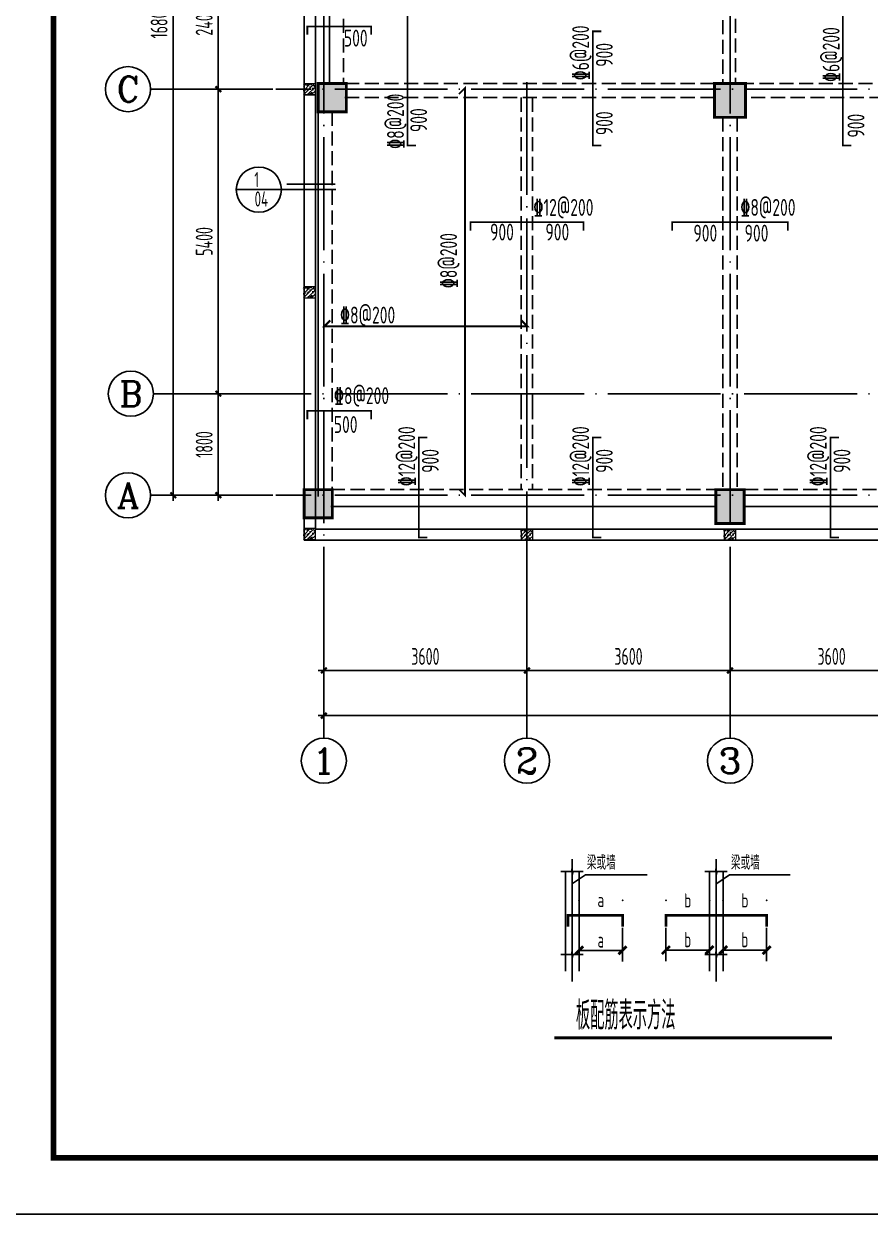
# Model space of a CAD drawing. Extents: x 127019 to 780419, y 327305 to 369305.
# Drawn here: x 602694 to 617697, y 327305 to 348413 of the extents above; entities that cross this region are included whole.
import ezdxf
from ezdxf.enums import TextEntityAlignment as Align

# ---------------------------------------------------------------- set-up
doc = ezdxf.new("R2010")
doc.units = 0
doc.header["$LTSCALE"] = 1000
doc.header["$MEASUREMENT"] = 0
for name, pattern in [('CONTINOUS', [0]), ('DASH', [0.35, 0.25, -0.1]), ('DOTE', [2.42, 2, -0.2, 0.02, -0.2])]:
    doc.linetypes.add(name, pattern=pattern)
doc.layers.get('0').update_dxf_attribs({"linetype": 'CONTINUOUS'})
doc.layers.get('Defpoints').update_dxf_attribs({"linetype": 'CONTINUOUS'})
for name, color, linetype in [('2106', 2, 'CONTINUOUS'), ('AXIS', 3, 'CONTINUOUS'), ('AXIS_TEXT', 7, 'CONTINUOUS'), ('COLU', 7, 'CONTINUOUS'), ('COLUMN', 7, 'CONTINUOUS'), ('DIM', 3, 'CONTINUOUS'), ('DOTE', 8, 'DOTE'), ('PUB_TITLE', 4, 'CONTINUOUS'), ('REIN', 1, 'CONTINUOUS'), ('STAIR', 2, 'CONTINUOUS'), ('Z', 1, 'CONTINUOUS'), ('大样', 7, 'CONTINUOUS'), ('板底筋', 24, 'CONTINUOUS'), ('板钢筋标', 7, 'CONTINUOUS'), ('构造柱', 7, 'CONTINUOUS'), ('构造柱填充', 7, 'CONTINUOUS'), ('柱涂实', 54, 'CONTINUOUS'), ('梁', 4, 'CONTINUOUS'), ('梁虚线', 4, 'DASH')]:
    doc.layers.add(name, color=color, linetype=linetype)
doc.styles.add('COMPLEX', font='COMPLEX.shx')
doc.styles.add('FS', font='gbxwxt.shx', dxfattribs={"width": 0.7, "bigfont": 'gbhzfs.shx'})
doc.styles.add('GB', font='gbxwxt.shx', dxfattribs={"width": 0.7, "height": 300, "bigfont": 'gbhzfs.shx'})
doc.styles.add('TSSD_Dimension', font='gbxwxt.shx', dxfattribs={"width": 0.7, "bigfont": 'gbhzfs.shx'})
doc.styles.add('TSSD_Rein', font='tssdeng.shx', dxfattribs={"width": 0.6, "bigfont": 'gbhzfs.shx'})
doc.dimstyles.new('T100', dxfattribs={"dimtxt": 270, "dimasz": 1, "dimexe": 200, "dimexo": 50, "dimgap": 50, "dimtad": 1, "dimdec": 0, "dimzin": 13, "dimdsep": 46, "dimtxsty": 'FS', "dimblk": 'DIM-QZ', "dimcen": 0.09, "dimclrd": 3, "dimclre": 3, "dimadec": 0, "dimazin": 0, "dimtfac": 1, "dimtdec": 0, "dimtmove": 2, "dimatfit": 3, "dimldrblk": 'DIM-QZ', "dimfxl": 0, "dimtolj": 1, "dimtzin": 13, "dimarcsym": 0})
doc.dimstyles.new('TSSD_100_100', dxfattribs={"dimtxt": 300, "dimasz": 100, "dimexe": 100, "dimexo": 250, "dimgap": 100, "dimtad": 1, "dimdec": 0, "dimzin": 0, "dimdsep": 46, "dimtxsty": 'TSSD_Dimension', "dimblk": 'ARCHTICK', "dimcen": 0, "dimdle": 100, "dimclrt": 7, "dimadec": 0, "dimazin": 0, "dimtfac": 1, "dimtdec": 0, "dimtix": 1, "dimtmove": 2, "dimatfit": 3, "dimfxl": 0, "dimtolj": 1, "dimtzin": 0, "dimarcsym": 0})

# ---------------------------------------------------------------- blocks, each defined once
blk = doc.blocks.new('_ArchTick')
at = {"color": 0, "linetype": 'ByBlock', "const_width": 0.4}
blk.add_lwpolyline([(-0.5, -0.5), (0.5, 0.5)], dxfattribs=at)
blk = doc.blocks.new('*D114')
at = {"layer": 'Defpoints', "color": 0, "transparency": 16777216}
for p in [(615213, 338371), (618813, 338371), (615213, 336946)]:
    blk.add_point(p, dxfattribs=at)
at = {"layer": 'DIM', "color": 0, "lineweight": -2, "transparency": 16777216}
for p, q in [((615213, 338121), (615213, 336846)), ((618813, 338121), (618813, 336846)), ((618913, 336946), (615113, 336946))]:
    blk.add_line(p, q, dxfattribs=at)
at = {"layer": 'DIM', "color": 0, "lineweight": -2, "transparency": 16777216, "xscale": 100, "yscale": 100, "zscale": 100, "rotation": 180}
blk.add_blockref('_ArchTick', (615213, 336946), dxfattribs=at)
at = {"layer": 'DIM', "color": 0, "lineweight": -2, "transparency": 16777216, "xscale": 100, "yscale": 100, "zscale": 100}
blk.add_blockref('_ArchTick', (618813, 336946), dxfattribs=at)
at = {"layer": 'DIM', "color": 7, "transparency": 16777216, "insert": (617013, 337196), "char_height": 300, "attachment_point": 5, "style": 'TSSD_Dimension'}
blk.add_mtext('\\A1;3600', dxfattribs=at)
blk = doc.blocks.new('*D113')
at = {"layer": 'Defpoints', "color": 0, "transparency": 16777216}
for p in [(611613, 338371), (615213, 338371), (611613, 336946)]:
    blk.add_point(p, dxfattribs=at)
at = {"layer": 'DIM', "color": 0, "lineweight": -2, "transparency": 16777216}
for p, q in [((611613, 338121), (611613, 336846)), ((615213, 338121), (615213, 336846)), ((615313, 336946), (611513, 336946))]:
    blk.add_line(p, q, dxfattribs=at)
at = {"layer": 'DIM', "color": 0, "lineweight": -2, "transparency": 16777216, "xscale": 100, "yscale": 100, "zscale": 100, "rotation": 180}
blk.add_blockref('_ArchTick', (611613, 336946), dxfattribs=at)
at = {"layer": 'DIM', "color": 0, "lineweight": -2, "transparency": 16777216, "xscale": 100, "yscale": 100, "zscale": 100}
blk.add_blockref('_ArchTick', (615213, 336946), dxfattribs=at)
at = {"layer": 'DIM', "color": 7, "transparency": 16777216, "insert": (613413, 337196), "char_height": 300, "attachment_point": 5, "style": 'TSSD_Dimension'}
blk.add_mtext('\\A1;3600', dxfattribs=at)
blk = doc.blocks.new('*D112')
at = {"layer": 'Defpoints', "color": 0, "transparency": 16777216}
for p in [(608013, 338371), (611613, 338371), (608013, 336946)]:
    blk.add_point(p, dxfattribs=at)
at = {"layer": 'DIM', "color": 0, "lineweight": -2, "transparency": 16777216}
for p, q in [((608013, 338121), (608013, 336846)), ((611613, 338121), (611613, 336846)), ((611713, 336946), (607913, 336946))]:
    blk.add_line(p, q, dxfattribs=at)
at = {"layer": 'DIM', "color": 0, "lineweight": -2, "transparency": 16777216, "xscale": 100, "yscale": 100, "zscale": 100, "rotation": 180}
blk.add_blockref('_ArchTick', (608013, 336946), dxfattribs=at)
at = {"layer": 'DIM', "color": 0, "lineweight": -2, "transparency": 16777216, "xscale": 100, "yscale": 100, "zscale": 100}
blk.add_blockref('_ArchTick', (611613, 336946), dxfattribs=at)
at = {"layer": 'DIM', "color": 7, "transparency": 16777216, "insert": (609813, 337196), "char_height": 300, "attachment_point": 5, "style": 'TSSD_Dimension'}
blk.add_mtext('\\A1;3600', dxfattribs=at)
blk = doc.blocks.new('*D111')
at = {"layer": 'Defpoints', "color": 0, "transparency": 16777216}
for p in [(608013, 338371), (654813, 338371), (608013, 336146)]:
    blk.add_point(p, dxfattribs=at)
at = {"layer": 'DIM', "color": 0, "lineweight": -2, "transparency": 16777216}
for p, q in [((608013, 338121), (608013, 336046)), ((654813, 338121), (654813, 336046)), ((654913, 336146), (607913, 336146))]:
    blk.add_line(p, q, dxfattribs=at)
at = {"layer": 'DIM', "color": 0, "lineweight": -2, "transparency": 16777216, "xscale": 100, "yscale": 100, "zscale": 100, "rotation": 180.0000000000003}
blk.add_blockref('_ArchTick', (608013, 336146), dxfattribs=at)
at = {"layer": 'DIM', "color": 0, "lineweight": -2, "transparency": 16777216, "xscale": 100, "yscale": 100, "zscale": 100}
blk.add_blockref('_ArchTick', (654813, 336146), dxfattribs=at)
at = {"layer": 'DIM', "color": 7, "transparency": 16777216, "insert": (631413, 336396), "char_height": 300, "attachment_point": 5, "style": 'TSSD_Dimension'}
blk.add_mtext('\\A1;46800', dxfattribs=at)
blk = doc.blocks.new('*D97')
at = {"layer": 'Defpoints', "color": 0, "transparency": 16777216}
for p in [(606769, 356854), (605342, 340054), (606769, 340054)]:
    blk.add_point(p, dxfattribs=at)
at = {"layer": 'DIM', "color": 0, "lineweight": -2, "transparency": 16777216}
for p, q in [((605342, 356954), (605342, 339954)), ((606519, 356854), (605242, 356854)), ((606519, 340054), (605242, 340054))]:
    blk.add_line(p, q, dxfattribs=at)
at = {"layer": 'DIM', "color": 0, "lineweight": -2, "transparency": 16777216, "xscale": 100, "yscale": 100, "zscale": 100}
for p, rotation in [((605342, 356854), 90), ((605342, 340054), 270)]:
    blk.add_blockref('_ArchTick', p, dxfattribs=dict(at, rotation=rotation))
at = {"layer": 'DIM', "color": 7, "transparency": 16777216, "insert": (605092, 348454), "char_height": 300, "attachment_point": 5, "rotation": 90, "style": 'TSSD_Dimension'}
blk.add_mtext('\\A1;16800', dxfattribs=at)
blk = doc.blocks.new('*D95')
at = {"layer": 'Defpoints', "color": 0, "transparency": 16777216}
for p in [(606769, 341854), (606142, 340054), (606769, 340054)]:
    blk.add_point(p, dxfattribs=at)
at = {"layer": 'DIM', "color": 0, "lineweight": -2, "transparency": 16777216}
for p, q in [((606142, 341954), (606142, 339954)), ((606519, 341854), (606042, 341854)), ((606519, 340054), (606042, 340054))]:
    blk.add_line(p, q, dxfattribs=at)
at = {"layer": 'DIM', "color": 0, "lineweight": -2, "transparency": 16777216, "xscale": 100, "yscale": 100, "zscale": 100}
for p, rotation in [((606142, 341854), 90), ((606142, 340054), 270)]:
    blk.add_blockref('_ArchTick', p, dxfattribs=dict(at, rotation=rotation))
at = {"layer": 'DIM', "color": 7, "transparency": 16777216, "insert": (605892, 340954), "char_height": 300, "attachment_point": 5, "rotation": 90, "style": 'TSSD_Dimension'}
blk.add_mtext('\\A1;1800', dxfattribs=at)
blk = doc.blocks.new('*D94')
at = {"layer": 'Defpoints', "color": 0, "transparency": 16777216}
for p in [(606769, 349654), (606142, 347254), (606769, 347254)]:
    blk.add_point(p, dxfattribs=at)
at = {"layer": 'DIM', "color": 0, "lineweight": -2, "transparency": 16777216}
for p, q in [((606519, 349654), (606042, 349654)), ((606142, 349754), (606142, 347154)), ((606519, 347254), (606042, 347254))]:
    blk.add_line(p, q, dxfattribs=at)
at = {"layer": 'DIM', "color": 0, "lineweight": -2, "transparency": 16777216, "xscale": 100, "yscale": 100, "zscale": 100}
for p, rotation in [((606142, 349654), 90), ((606142, 347254), 270)]:
    blk.add_blockref('_ArchTick', p, dxfattribs=dict(at, rotation=rotation))
at = {"layer": 'DIM', "color": 7, "transparency": 16777216, "insert": (605892, 348454), "char_height": 300, "attachment_point": 5, "rotation": 90, "style": 'TSSD_Dimension'}
blk.add_mtext('\\A1;2400', dxfattribs=at)
blk = doc.blocks.new('_axiso')
blk.add_circle((0, 0), 0.5)
at = {"layer": 'AXIS_TEXT', "style": 'COMPLEX', "width": 1.041667}
blk.add_attdef('A', text='', height=0.56, dxfattribs=at).set_placement((-0.25, -0.28), (0.25, -0.28), align=Align.FIT)
blk = doc.blocks.new('A$C5E704440')
at = {"layer": '2106', "color": 8}
for points in [[(400, -9500), (-100, -9500), (400, -10000), (-100, -10000)], [(7475, -9500), (6925, -9500), (7475, -10100), (6925, -10100)], [(150, -16700), (-350, -16700), (150, -17200), (-350, -17200)], [(7450, -16700), (6950, -16700), (7450, -17300), (6950, -17300)]]:
    blk.add_solid(points, dxfattribs=at)
at = {"layer": 'COLUMN'}
for points in [[(400, -10000), (-100, -10000), (-100, -9500), (400, -9500)], [(6925, -10100), (7475, -10100), (7475, -9500), (6925, -9500)], [(150, -17200), (-350, -17200), (-350, -16700), (150, -16700)], [(7450, -17300), (6950, -17300), (6950, -16700), (7450, -16700)]]:
    blk.add_lwpolyline(points, close=True, dxfattribs=at)
blk = doc.blocks.new('*D352')
at = {"layer": 'Defpoints', "color": 0, "transparency": 16777216}
for p in [(606769, 347254), (606142, 341854), (606769, 341854)]:
    blk.add_point(p, dxfattribs=at)
at = {"layer": 'DIM', "color": 0, "lineweight": -2, "transparency": 16777216}
for p, q in [((606519, 347254), (606042, 347254)), ((606142, 347354), (606142, 341754)), ((606519, 341854), (606042, 341854))]:
    blk.add_line(p, q, dxfattribs=at)
at = {"layer": 'DIM', "color": 0, "lineweight": -2, "transparency": 16777216, "xscale": 100, "yscale": 100, "zscale": 100}
for p, rotation in [((606142, 347254), 90), ((606142, 341854), 270)]:
    blk.add_blockref('_ArchTick', p, dxfattribs=dict(at, rotation=rotation))
at = {"layer": 'DIM', "color": 7, "transparency": 16777216, "insert": (605892, 344554), "char_height": 300, "attachment_point": 5, "rotation": 90, "style": 'TSSD_Dimension'}
blk.add_mtext('\\A1;5400', dxfattribs=at)
blk = doc.blocks.new('DIM-QZ')
at = {"layer": 'Z', "color": 4, "const_width": 50}
blk.add_lwpolyline([(-71, -71), (71, 71)], dxfattribs=at)
blk = doc.blocks.new('*D386')
at = {"layer": 'Defpoints', "color": 0, "transparency": 16777216}
for p in [(612536, 332435), (613308, 332434), (613308, 331984)]:
    blk.add_point(p, dxfattribs=at)
at = {"layer": 'DIM', "color": 3, "lineweight": -2, "transparency": 16777216}
for p, q in [((612536, 332385), (612536, 331784)), ((613308, 332384), (613308, 331784)), ((612537, 331984), (613307, 331984))]:
    blk.add_line(p, q, dxfattribs=at)
at = {"layer": 'DIM', "color": 3, "lineweight": -2, "transparency": 16777216, "rotation": 180}
blk.add_blockref('DIM-QZ', (612536, 331984), dxfattribs=at)
at = {"layer": 'DIM', "color": 3, "lineweight": -2, "transparency": 16777216}
blk.add_blockref('DIM-QZ', (613308, 331984), dxfattribs=at)
at = {"layer": 'DIM', "color": 0, "transparency": 16777216, "insert": (612922, 332169), "char_height": 270, "attachment_point": 5, "style": 'FS'}
blk.add_mtext('\\A1;a', dxfattribs=at)
blk = doc.blocks.new('*D387')
at = {"layer": 'Defpoints', "color": 0, "transparency": 16777216}
for p in [(614077, 332434), (614849, 332320), (614849, 331989)]:
    blk.add_point(p, dxfattribs=at)
at = {"layer": 'DIM', "color": 3, "lineweight": -2, "transparency": 16777216}
for p, q in [((614077, 332384), (614077, 331789)), ((614849, 332270), (614849, 331789)), ((614078, 331989), (614848, 331989))]:
    blk.add_line(p, q, dxfattribs=at)
at = {"layer": 'DIM', "color": 3, "lineweight": -2, "transparency": 16777216, "rotation": 180}
blk.add_blockref('DIM-QZ', (614077, 331989), dxfattribs=at)
at = {"layer": 'DIM', "color": 3, "lineweight": -2, "transparency": 16777216}
blk.add_blockref('DIM-QZ', (614849, 331989), dxfattribs=at)
at = {"layer": 'DIM', "color": 0, "transparency": 16777216, "insert": (614463, 332174), "char_height": 270, "attachment_point": 5, "style": 'FS'}
blk.add_mtext('\\A1;b', dxfattribs=at)
blk = doc.blocks.new('*D388')
at = {"layer": 'Defpoints', "color": 0, "transparency": 16777216}
for p in [(615090, 332306), (615862, 332434), (615862, 331989)]:
    blk.add_point(p, dxfattribs=at)
at = {"layer": 'DIM', "color": 3, "lineweight": -2, "transparency": 16777216}
for p, q in [((615090, 332256), (615090, 331789)), ((615862, 332384), (615862, 331789)), ((615091, 331989), (615861, 331989))]:
    blk.add_line(p, q, dxfattribs=at)
at = {"layer": 'DIM', "color": 3, "lineweight": -2, "transparency": 16777216, "rotation": 180}
blk.add_blockref('DIM-QZ', (615090, 331989), dxfattribs=at)
at = {"layer": 'DIM', "color": 3, "lineweight": -2, "transparency": 16777216}
blk.add_blockref('DIM-QZ', (615862, 331989), dxfattribs=at)
at = {"layer": 'DIM', "color": 0, "transparency": 16777216, "insert": (615476, 332174), "char_height": 270, "attachment_point": 5, "style": 'FS'}
blk.add_mtext('\\A1;b', dxfattribs=at)

msp = doc.modelspace()

# ---------------------------------------------------------------- hatches: boundary and pattern name
at = {"layer": '构造柱填充'}
h = msp.add_hatch(dxfattribs=at)
h.set_pattern_fill('AN31C', color=256, scale=250, style=0)
h.set_pattern_definition([(45, (669594.514, 308972.68), (-35.35534, 35.35534), []), (50, (669594.51, 308972.68), (179.31505, -15.68803), [18.75, -206.25]), (355, (669594.51, 308972.68), (-34.68783, 188.04803), [15, -165]), (100.4514, (669609.46, 308971.37), (144.62735, 172.3599), [15.93505, -175.28553]), (46.1842, (669594.51, 309022.68), (266.81026, -41.37975), [28.125, -309.375]), (96.6356, (669616.75, 309019.23), (233.6657, 243.5295), [23.9026, -262.9282]), (351.1842, (669594.51, 309022.68), (233.6655, 243.5297), [22.5, -247.5]), (21, (669619.51, 309010.18), (149.22676, -100.65472), [18.75, -206.25]), (326, (669619.51, 309010.18), (60.82883, 181.2875), [15, -165]), (71.4514, (669631.95, 309001.79), (210.05566, 80.63262), [15.93505, -175.28553]), (37.5, (669594.514, 308972.68), (3.039964, 83.223463), [0, -163, 0, -167.5, 0, -165.625]), (7.5, (669594.51, 308972.68), (65.76738, 98.60293), [0, -95.5, 0, -159.25, 0, -63.125]), (327.5, (669538.764, 308972.68), (133.45561, -5.63872), [0, -62.5, 0, -195, 0, -258.75]), (317.5, (669513.76, 308972.68), (145.79654, 25.02625), [0, -81.25, 0, -129.5, 0, -183.75])])
h.paths.add_polyline_path([(607850.6, 347353.6), (607650.6, 347353.6), (607650.6, 347153.6), (607850.6, 347153.6)])
h = msp.add_hatch(dxfattribs=at)
h.set_pattern_fill('AN31C', color=256, scale=250, style=0)
h.set_pattern_definition([(45, (669594.514, 305370.134), (-35.35534, 35.35534), []), (50, (669594.51, 305370.13), (179.31505, -15.68803), [18.75, -206.25]), (355, (669594.51, 305370.13), (-34.68783, 188.04803), [15, -165]), (100.4514, (669609.46, 305368.83), (144.62735, 172.3599), [15.93505, -175.28553]), (46.1842, (669594.51, 305420.13), (266.81026, -41.37975), [28.125, -309.375]), (96.6356, (669616.75, 305416.69), (233.6657, 243.5295), [23.9026, -262.9282]), (351.1842, (669594.51, 305420.13), (233.6655, 243.5297), [22.5, -247.5]), (21, (669619.51, 305407.63), (149.22676, -100.65472), [18.75, -206.25]), (326, (669619.51, 305407.63), (60.82883, 181.2875), [15, -165]), (71.4514, (669631.95, 305399.25), (210.05566, 80.63262), [15.93505, -175.28553]), (37.5, (669594.514, 305370.134), (3.039964, 83.223463), [0, -163, 0, -167.5, 0, -165.625]), (7.5, (669594.51, 305370.13), (65.76738, 98.60293), [0, -95.5, 0, -159.25, 0, -63.125]), (327.5, (669538.764, 305370.134), (133.45561, -5.63872), [0, -62.5, 0, -195, 0, -258.75]), (317.5, (669513.76, 305370.13), (145.79654, 25.02625), [0, -81.25, 0, -129.5, 0, -183.75])])
h.paths.add_polyline_path([(607850.6, 343751.1), (607650.6, 343751.1), (607650.6, 343551.1), (607850.6, 343551.1)])
h = msp.add_hatch(dxfattribs=at)
h.set_pattern_fill('AN31C', color=256, scale=250, style=0)
h.set_pattern_definition([(45, (669594.514, 301086.18), (-35.35534, 35.35534), []), (50, (669594.51, 301086.18), (179.31505, -15.68803), [18.75, -206.25]), (355, (669594.51, 301086.18), (-34.68783, 188.04803), [15, -165]), (100.4514, (669609.46, 301084.87), (144.62735, 172.3599), [15.93505, -175.28553]), (46.1842, (669594.51, 301136.18), (266.81026, -41.37975), [28.125, -309.375]), (96.6356, (669616.75, 301132.73), (233.6657, 243.5295), [23.9026, -262.9282]), (351.1842, (669594.51, 301136.18), (233.6655, 243.5297), [22.5, -247.5]), (21, (669619.51, 301123.68), (149.22676, -100.65472), [18.75, -206.25]), (326, (669619.51, 301123.68), (60.82883, 181.2875), [15, -165]), (71.4514, (669631.95, 301115.29), (210.05566, 80.63262), [15.93505, -175.28553]), (37.5, (669594.514, 301086.18), (3.039964, 83.223463), [0, -163, 0, -167.5, 0, -165.625]), (7.5, (669594.51, 301086.18), (65.76738, 98.60293), [0, -95.5, 0, -159.25, 0, -63.125]), (327.5, (669538.764, 301086.18), (133.45561, -5.63872), [0, -62.5, 0, -195, 0, -258.75]), (317.5, (669513.76, 301086.18), (145.79654, 25.02625), [0, -81.25, 0, -129.5, 0, -183.75])])
h.paths.add_polyline_path([(607850.6, 339467.1), (607650.6, 339467.1), (607650.6, 339267.1), (607850.6, 339267.1)])
h = msp.add_hatch(dxfattribs=at)
h.set_pattern_fill('AN31C', color=256, scale=250, style=0)
h.set_pattern_definition([(45, (673444.944, 301073.01), (-35.35534, 35.35534), []), (50, (673444.94, 301073.01), (179.31505, -15.68803), [18.75, -206.25]), (355, (673444.94, 301073.01), (-34.68783, 188.04803), [15, -165]), (100.4514, (673459.89, 301071.7), (144.62735, 172.3599), [15.93505, -175.28553]), (46.1842, (673444.94, 301123.01), (266.81026, -41.37975), [28.125, -309.375]), (96.6356, (673467.18, 301119.56), (233.6657, 243.5295), [23.9026, -262.9282]), (351.1842, (673444.94, 301123), (233.6655, 243.5297), [22.5, -247.5]), (21, (673469.94, 301110.51), (149.22676, -100.65472), [18.75, -206.25]), (326, (673469.94, 301110.51), (60.82883, 181.2875), [15, -165]), (71.4514, (673482.38, 301102.12), (210.05566, 80.63262), [15.93505, -175.28553]), (37.5, (673444.944, 301073.01), (3.039964, 83.223463), [0, -163, 0, -167.5, 0, -165.625]), (7.5, (673444.94, 301073.01), (65.76738, 98.60293), [0, -95.5, 0, -159.25, 0, -63.125]), (327.5, (673389.194, 301073.01), (133.45561, -5.63872), [0, -62.5, 0, -195, 0, -258.75]), (317.5, (673364.2, 301073.01), (145.79654, 25.02625), [0, -81.25, 0, -129.5, 0, -183.75])])
h.paths.add_polyline_path([(611701, 339453.9), (611501, 339453.9), (611501, 339253.9), (611701, 339253.9)])
h = msp.add_hatch(dxfattribs=at)
h.set_pattern_fill('AN31C', color=256, scale=250, style=0)
h.set_pattern_definition([(45, (677044.944, 301073.01), (-35.35534, 35.35534), []), (50, (677044.94, 301073.01), (179.31505, -15.68803), [18.75, -206.25]), (355, (677044.94, 301073.01), (-34.68783, 188.04803), [15, -165]), (100.4514, (677059.89, 301071.7), (144.62735, 172.3599), [15.93505, -175.28553]), (46.1842, (677044.94, 301123.01), (266.81026, -41.37975), [28.125, -309.375]), (96.6356, (677067.18, 301119.56), (233.6657, 243.5295), [23.9026, -262.9282]), (351.1842, (677044.94, 301123), (233.6655, 243.5297), [22.5, -247.5]), (21, (677069.94, 301110.51), (149.22676, -100.65472), [18.75, -206.25]), (326, (677069.94, 301110.51), (60.82883, 181.2875), [15, -165]), (71.4514, (677082.38, 301102.12), (210.05566, 80.63262), [15.93505, -175.28553]), (37.5, (677044.944, 301073.01), (3.039964, 83.223463), [0, -163, 0, -167.5, 0, -165.625]), (7.5, (677044.94, 301073.01), (65.76738, 98.60293), [0, -95.5, 0, -159.25, 0, -63.125]), (327.5, (676989.194, 301073.01), (133.45561, -5.63872), [0, -62.5, 0, -195, 0, -258.75]), (317.5, (676964.2, 301073.01), (145.79654, 25.02625), [0, -81.25, 0, -129.5, 0, -183.75])])
h.paths.add_polyline_path([(615301, 339453.9), (615101, 339453.9), (615101, 339253.9), (615301, 339253.9)])

# ---------------------------------------------------------------- linework, layer by layer
at = {"layer": 'AXIS'}
for p, q in [((612415.7, 333600.3), (612415.7, 331434)), ((614969.7, 333600.3), (614969.7, 331434))]:
    msp.add_line(p, q, dxfattribs=at)
at = {"layer": 'COLU', "const_width": 50}
for points in [[(607912.2, 347353.6), (608412.2, 347353.6), (608412.2, 346853.6), (607912.2, 346853.6)], [(607912.2, 347353.6), (608412.2, 347353.6), (608412.2, 346853.6), (607912.2, 346853.6)], [(614937.6, 347353.6), (615487.6, 347353.6), (615487.6, 346753.6), (614937.6, 346753.6)], [(607662.6, 340153.9), (608162.6, 340153.9), (608162.6, 339653.9), (607662.6, 339653.9)], [(614962.3, 340153.6), (615462.3, 340153.6), (615462.3, 339553.6), (614962.3, 339553.6)]]:
    msp.add_lwpolyline(points, close=True, dxfattribs=at)
at = {"layer": 'DIM'}
for p, q in [((604942.1, 347253.6), (607108.7, 347253.6)), ((604992.1, 341853.6), (607158.7, 341853.6)), ((604942.1, 340053.6), (607108.7, 340053.6)), ((608012.6, 335745.6), (608012.6, 338070.6)), ((611612.6, 335745.6), (611612.6, 338070.6)), ((615212.6, 335745.6), (615212.6, 338070.6)), ((612213.7, 333383.5), (612401.3, 333383.5)), ((612295, 333383.5), (612295, 331611.9)), ((612401.3, 333383.5), (612416.1, 333455.6)), ((612416.1, 333455.6), (612416.1, 333324.1)), ((612416.1, 333324.1), (612431, 333383.5)), ((612423.2, 333169.9), (612648.6, 333324.7)), ((612431, 333383.5), (612608.5, 333383.5)), ((612536.3, 333383.5), (612536.3, 331611.9)), ((612648.6, 333324.7), (613745, 333324.7)), ((614767.8, 333383.5), (614955.3, 333383.5)), ((614849.1, 333383.5), (614849.1, 331611.9)), ((614955.3, 333383.5), (614970.2, 333455.6)), ((614970.2, 333455.6), (614970.2, 333324.1)), ((614970.2, 333324.1), (614985.1, 333383.5)), ((614977.2, 333169.9), (615202.6, 333324.7)), ((614985.1, 333383.5), (615162.6, 333383.5)), ((615090.3, 333383.5), (615090.3, 331611.9)), ((615202.6, 333324.7), (616280.7, 333324.7)), ((612213.7, 331911.9), (612401.3, 331911.9)), ((612401.3, 331911.9), (612416.1, 331983.9)), ((612416.1, 331983.9), (612416.1, 331852.4)), ((612416.1, 331852.4), (612431, 331911.9)), ((612431, 331911.9), (612608.5, 331911.9)), ((614767.8, 331911.9), (614955.3, 331911.9)), ((614955.3, 331911.9), (614970.2, 331983.9)), ((614970.2, 331983.9), (614970.2, 331852.4)), ((614970.2, 331852.4), (614985.1, 331911.9)), ((614985.1, 331911.9), (615162.6, 331911.9))]:
    msp.add_line(p, q, dxfattribs=at)
at = {"layer": 'DIM', "color": 0, "linetype": 'ByBlock'}
msp.add_line((615090.3, 332578.5), (615090.3, 332036.7), dxfattribs=at)
at = {"layer": 'DIM', "color": 1, "const_width": 48.2}
for points in [[(612342.4, 332405.9), (612342.4, 332605), (613308.3, 332605), (613308.3, 332405.9)], [(614077.1, 332405.9), (614077.1, 332605), (615862.3, 332605), (615862.3, 332405.9)]]:
    msp.add_lwpolyline(points, dxfattribs=at)
at = {"layer": 'DIM', "const_width": 50}
msp.add_lwpolyline([(612100.8, 330432.7), (617022.5, 330432.7)], dxfattribs=at)
at = {"layer": 'DIM', "color": 0, "linetype": 'ByBlock'}
for p in [(612536.3, 332868), (613308.3, 332868), (614077.1, 332868), (614849.1, 332868), (615090.3, 332868), (615862.3, 332868)]:
    msp.add_point(p, dxfattribs=at)
at = {"layer": 'DOTE'}
for p, q in [((608012.6, 358500.1), (608012.6, 338120.6)), ((615212.6, 358500.1), (615212.6, 338120.6)), ((656186.1, 347253.6), (607158.7, 347253.6)), ((611612.6, 347378.6), (611612.6, 338120.6)), ((656186.1, 341853.6), (607158.7, 341853.6)), ((656186.1, 340053.6), (607158.7, 340053.6))]:
    msp.add_line(p, q, dxfattribs=at)
at = {"layer": 'PUB_TITLE'}
msp.add_lwpolyline([(602219.2, 327305.3), (661619.2, 327305.3), (661619.2, 369305.3), (602219.2, 369305.3)], close=True, dxfattribs=at)
at = {"layer": 'PUB_TITLE', "const_width": 100}
msp.add_lwpolyline([(603219.2, 328305.3), (660619.2, 328305.3), (660619.2, 368305.3), (603219.2, 368305.3)], close=True, dxfattribs=at)
at = {"layer": 'REIN', "linetype": 'CONTINOUS', "const_width": 30}
for points in [[(609647.1, 350654.6), (609497.1, 350654.6), (609497.1, 346258), (609647.1, 346258)], [(617363.6, 350654.6), (617213.6, 350654.6), (617213.6, 346258), (617363.6, 346258)], [(608850.9, 348218), (608850.9, 348368), (607719.9, 348368), (607719.9, 348218)], [(612931.9, 348279.6), (612781.9, 348279.6), (612781.9, 346254.6), (612931.9, 346254.6)], [(608850.9, 341400.7), (608850.9, 341550.7), (607719.9, 341550.7), (607719.9, 341400.7)], [(609847.9, 341079.6), (609697.9, 341079.6), (609697.9, 339305.7), (609847.9, 339305.7)], [(612931.9, 341079.6), (612781.9, 341079.6), (612781.9, 339305.7), (612931.9, 339305.7)], [(617144, 341079.6), (616994, 341079.6), (616994, 339305.7), (617144, 339305.7)]]:
    msp.add_lwpolyline(points, dxfattribs=at)
at = {"layer": 'REIN', "const_width": 30}
for points in [[(612613.5, 344744.3), (612613.5, 344894.3), (610613.5, 344894.3), (610613.5, 344744.3)], [(616238.5, 344744.3), (616238.5, 344894.3), (614188.5, 344894.3), (614188.5, 344744.3)]]:
    msp.add_lwpolyline(points, dxfattribs=at)
at = {"layer": 'STAIR', "linetype": 'Continuous'}
for p, q in [((607662.6, 357453.6), (607662.6, 339254.6)), ((607862.6, 357054.6), (607862.6, 339454.6)), ((607862.6, 339454.6), (654962.6, 339454.6)), ((607662.6, 339254.6), (655162.6, 339254.6))]:
    msp.add_line(p, q, dxfattribs=at)
at = {"layer": '大样', "color": 3}
for p, q in [((606802.4, 345473.3), (606460.4, 345473.3)), ((608223.9, 345473.3), (606802.4, 345473.3))]:
    msp.add_line(p, q, dxfattribs=at)
at = {"layer": '大样', "color": 3, "const_width": 30}
msp.add_lwpolyline([(608213.9, 345569.4), (607356.2, 345569.4)], dxfattribs=at)
at = {"layer": '大样', "color": 3}
msp.add_circle((606860.4, 345473.3), 400, dxfattribs=at)
at = {"layer": '板底筋'}
for points, const_width in [([(610408.7, 340159.7), (610514.7, 340053.6), (610514.7, 347272.7), (610408.7, 347166.6)], 30), ([(608126.6, 343154.1), (608020.5, 343048), (611620.5, 343048), (611514.4, 343154.1)], 35)]:
    msp.add_lwpolyline(points, dxfattribs=dict(at, const_width=const_width))
at = {"layer": '构造柱', "const_width": 25}
for points in [[(607662.6, 347153.6), (607862.6, 347153.6), (607862.6, 347353.6), (607662.6, 347353.6)], [(607662.6, 343551.1), (607862.6, 343551.1), (607862.6, 343751.1), (607662.6, 343751.1)], [(607662.6, 339267.1), (607862.6, 339267.1), (607862.6, 339467.1), (607662.6, 339467.1)], [(611513, 339253.9), (611713, 339253.9), (611713, 339453.9), (611513, 339453.9)], [(615113, 339253.9), (615313, 339253.9), (615313, 339453.9), (615113, 339453.9)]]:
    msp.add_lwpolyline(points, close=True, dxfattribs=at)
at = {"layer": '梁'}
for p, q in [((608112.6, 349551.9), (608112.6, 347353.6)), ((607912.6, 346854.6), (607912.6, 340029.6)), ((614962.3, 339853.6), (608137.6, 339853.6)), ((622162.3, 339853.6), (615462.3, 339853.6)), ((622162.3, 339853.6), (615462.3, 339853.6))]:
    msp.add_line(p, q, dxfattribs=at)
at = {"layer": '梁虚线'}
for p, q in [((608362.6, 349553.6), (608362.6, 347378.6)), ((615312.6, 349553.6), (615312.6, 347353.6)), ((615087.6, 349528.6), (615087.6, 347353.6)), ((614937.6, 347353.6), (608137.6, 347353.6)), ((622287.6, 347353.6), (615462.3, 347353.6)), ((614937.6, 347103.6), (608367.2, 347103.6)), ((611512.6, 347103.6), (611512.6, 341653.6)), ((611712.6, 347103.6), (611712.6, 341653.6)), ((622137.6, 347103.6), (615462.3, 347103.6)), ((608162.6, 346854.6), (608162.6, 340029.6)), ((615087.6, 346753.6), (615087.6, 340178.6)), ((615337.6, 346753.6), (615337.6, 340178.6)), ((611512.6, 341653.6), (611512.6, 340153.6)), ((611712.6, 341653.6), (611712.6, 340153.6)), ((608137.6, 340153.6), (614962.3, 340153.6)), ((615462.3, 340153.6), (622162.3, 340153.6))]:
    msp.add_line(p, q, dxfattribs=at)

# ---------------------------------------------------------------- block references
at = {"layer": 'DIM'}
ref = msp.add_blockref('_axiso', (604542.1, 347253.6), dxfattribs=dict(at, xscale=-800, yscale=800, zscale=800))
ref.add_attrib('A', 'C', dxfattribs={"layer": 'AXIS_TEXT', "height": 448, "style": 'COMPLEX', "width": 1.25}).set_placement((604342.1, 347029.6), (604742.1, 347029.6), align=Align.FIT)
ref = msp.add_blockref('_axiso', (604592.1, 341853.6), dxfattribs=dict(at, xscale=-800, yscale=800, zscale=800))
ref.add_attrib('A', 'B', dxfattribs={"layer": 'AXIS_TEXT', "height": 448, "style": 'COMPLEX', "width": 1.102941}).set_placement((604392.1, 341629.6), (604792.1, 341629.6), align=Align.FIT)
ref = msp.add_blockref('_axiso', (604542.1, 340053.6), dxfattribs=dict(at, xscale=-800, yscale=800, zscale=800))
ref.add_attrib('A', 'A', dxfattribs={"layer": 'AXIS_TEXT', "height": 448, "style": 'COMPLEX', "width": 1.041667}).set_placement((604342.1, 339829.6), (604742.1, 339829.6), align=Align.FIT)
ref = msp.add_blockref('_axiso', (608012.6, 335345.6), dxfattribs=dict(at, xscale=800, yscale=800, zscale=800))
ref.add_attrib('A', '1', dxfattribs={"layer": 'AXIS_TEXT', "height": 448, "style": 'COMPLEX', "width": 2.083333}).set_placement((607812.6, 335121.6), (608212.6, 335121.6), align=Align.FIT)
ref = msp.add_blockref('_axiso', (611612.6, 335345.6), dxfattribs=dict(at, xscale=800, yscale=800, zscale=800))
ref.add_attrib('A', '2', dxfattribs={"layer": 'AXIS_TEXT', "height": 448, "style": 'COMPLEX', "width": 1.339286}).set_placement((611412.6, 335121.6), (611812.6, 335121.6), align=Align.FIT)
ref = msp.add_blockref('_axiso', (615212.6, 335345.6), dxfattribs=dict(at, xscale=800, yscale=800, zscale=800))
ref.add_attrib('A', '3', dxfattribs={"layer": 'AXIS_TEXT', "height": 448, "style": 'COMPLEX', "width": 1.339286}).set_placement((615012.6, 335121.6), (615412.6, 335121.6), align=Align.FIT)
at = {"layer": '柱涂实', "color": 7, "linetype": 'CONTINOUS'}
msp.add_blockref('A$C5E704440', (608012.6, 356854.6), dxfattribs=at)

# ---------------------------------------------------------------- texts
at = {"layer": 'DIM'}
for s, height, style, width, p in [('梁或墙', 250, 'GB', 0.8, (612676.1, 333416)), ('梁或墙', 250, 'GB', 0.8, (615230.1, 333416)), (' 板配筋表示方法', 500, 'FS', 0.7, (612291.6, 330579.2))]:
    msp.add_text(s, height=height, dxfattribs=dict(at, style=style, width=width)).set_placement(p)
at = {"layer": 'DIM', "style": 'GB', "width": 0.8}
for s, p in [('a', (612922.3, 332878.5)), ('b', (614463.1, 332869.3)), ('b', (615476.3, 332869.3))]:
    msp.add_text(s, height=250, dxfattribs=at).set_placement(p, align=Align.MIDDLE_CENTER)
at = {"layer": '大样', "color": 2, "style": 'TSSD_Rein', "width": 0.65}
for s, p in [('1', (606781.1, 345515)), ('04', (606785.1, 345171.8))]:
    msp.add_text(s, height=270, dxfattribs=at).set_placement(p)
at = {"layer": '板钢筋标', "style": 'TSSD_Rein', "width": 0.7}
for s, p in [('500 ', (608368.7, 348009.6)), ('%%13212@200 ', (611726.1, 345007.6)), ('%%1328@200 ', (615393.9, 345007.6)), ('900', (610959.6, 344570.2)), ('900', (611940.7, 344570.2)), ('900', (614564.2, 344551.2)), ('900', (615471.6, 344551.2)), ('%%1328@200 ', (608297.5, 343098.2)), ('%%1328@200 ', (608189.7, 341669.6)), ('500 ', (608189.7, 341157.5))]:
    msp.add_text(s, height=300, dxfattribs=at).set_placement(p)
for s, p in [('%%1326@200 ', (612714.6, 347409.5)), ('%%1326@200 ', (617155.6, 347379.2)), ('900', (613134.7, 347651.5)), ('%%1328@200 ', (609432.8, 346193.8)), ('900', (609843.5, 346493.7)), ('900', (613134.7, 346438.9)), ('900', (617596.4, 346395.8)), ('%%1328@200 ', (610374, 343722.2)), ('%%13212@200 ', (609630.5, 340209.5)), ('%%13212@200 ', (612714.6, 340209.5)), ('%%13212@200 ', (616926.6, 340209.5)), ('900', (610050.6, 340451.5)), ('900', (613134.7, 340451.5)), ('900', (617346.7, 340451.5))]:
    msp.add_text(s, height=300, rotation=90, dxfattribs=at).set_placement(p)

# ---------------------------------------------------------------- dimensions: what is measured, and where the dimension line sits
at = {"layer": 'DIM'}
for p1, p2, distance, picture, middle in [((606768.6, 356853.6), (606768.6, 340053.6), -1426.5, '*D97', (605092.1, 348453.6)), ((654812.6, 338370.6), (608012.6, 338370.6), 2225, '*D111', (631412.6, 336395.6))]:
    dim = msp.add_aligned_dim(p1=p1, p2=p2, distance=distance, dimstyle='TSSD_100_100', dxfattribs=at)
    dim.commit()
    dim.dimension.update_dxf_attribs({"geometry": picture, "text_midpoint": middle})
for base, p1, p2, picture, middle in [((606142.1, 347253.6), (606768.6, 349653.6), (606768.6, 347253.6), '*D94', (605892.1, 348453.6)), ((606142.1, 341853.6), (606768.6, 347253.6), (606768.6, 341853.6), '*D352', (605892.1, 344553.6)), ((606142.1, 340053.6), (606768.6, 341853.6), (606768.6, 340053.6), '*D95', (605892.1, 340953.6))]:
    dim = msp.add_linear_dim(base=base, p1=p1, p2=p2, angle=90, dimstyle='TSSD_100_100', dxfattribs=at)
    dim.commit()
    dim.dimension.update_dxf_attribs({"geometry": picture, "text_midpoint": middle})
for base, p1, p2, picture, middle in [((608012.6, 336945.6), (611612.6, 338370.6), (608012.6, 338370.6), '*D112', (609812.6, 337195.6)), ((611612.6, 336945.6), (615212.6, 338370.6), (611612.6, 338370.6), '*D113', (613412.6, 337195.6)), ((615212.6, 336945.6), (618812.6, 338370.6), (615212.6, 338370.6), '*D114', (617012.6, 337195.6))]:
    dim = msp.add_linear_dim(base=base, p1=p1, p2=p2, dimstyle='TSSD_100_100', dxfattribs=at)
    dim.commit()
    dim.dimension.update_dxf_attribs({"geometry": picture, "text_midpoint": middle})
dim = msp.add_linear_dim(base=(613308.3, 331984.1), p1=(612536.3, 332434.6), p2=(613308.3, 332433.6), text='a', dimstyle='T100', override={"dimzin": 8}, dxfattribs=at)
dim.commit()
dim.dimension.update_dxf_attribs({"geometry": '*D386', "text_midpoint": (612922.3, 332169.1)})
for base, p1, p2, picture, middle in [((614849.1, 331988.9), (614077.1, 332433.6), (614849.1, 332320.3), '*D387', (614463.1, 332173.9)), ((615862.3, 331988.9), (615090.3, 332306.2), (615862.3, 332433.6), '*D388', (615476.3, 332173.9))]:
    dim = msp.add_linear_dim(base=base, p1=p1, p2=p2, text='b', dimstyle='T100', dxfattribs=at)
    dim.commit()
    dim.dimension.update_dxf_attribs({"geometry": picture, "text_midpoint": middle})

doc.saveas('drawing.dxf')
